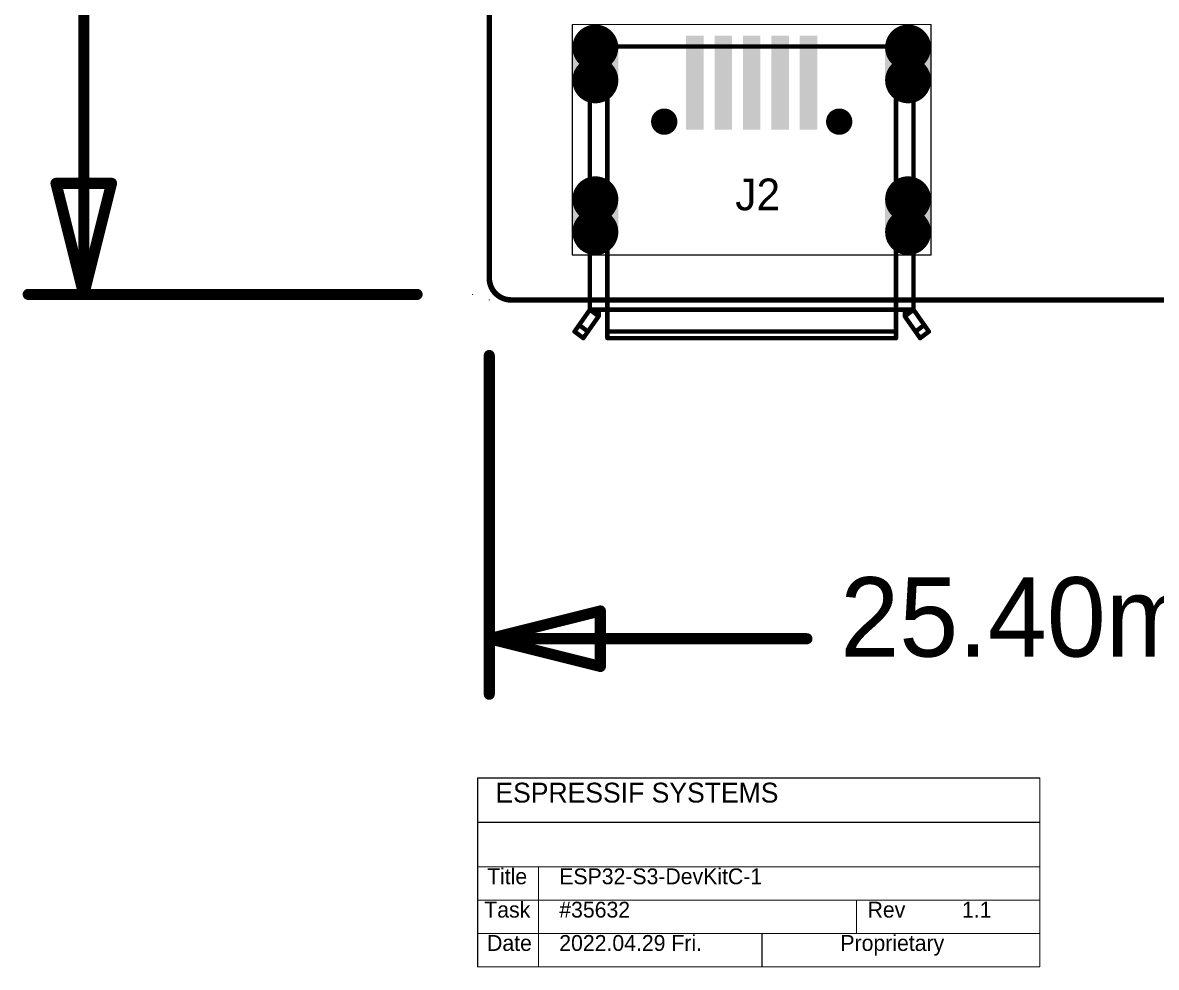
# Model space of a CAD drawing. Extents: x -13.8 to 43.9, y -15.3 to 74.1.
# Drawn here: x -10.67 to 15.25, y -15.26 to 6.34 of the extents above; entities that cross this region are included whole.
import ezdxf
from ezdxf.enums import TextEntityAlignment as Align

# ---------------------------------------------------------------- set-up
doc = ezdxf.new("R2010")
doc.units = 0
doc.header["$MEASUREMENT"] = 0
for name, color, linetype in [('2DLINES_1', 5, 'Continuous'), ('BOARD_OUTLINE', 1, 'Continuous'), ('DRILLHOLE', 14, 'Continuous'), ('LAYER_125', 3, 'Continuous'), ('PADLAYER_TOP', 7, 'Continuous'), ('PLACEMENT_OUTLINE_TOP', 6, 'Continuous'), ('TEXT_1', 8, 'Continuous'), ('TOOL_TOP', 15, 'Continuous')]:
    doc.layers.add(name, color=color, linetype=linetype)

msp = doc.modelspace()

# ---------------------------------------------------------------- linework, layer by layer
at = {"layer": '2DLINES_1', "const_width": 0.1016}
for points in [[(2.3, 5.79733), (9.7, 5.79733)], [(2.3, -0.22267), (2.3, 5.79733)], [(2.7, 5.79733), (2.7, -0.22267)], [(9.3, -0.22267), (9.3, 5.79733)], [(9.7, -0.22267), (9.7, 5.79733)], [(2.3, -0.22267), (1.95, -0.72267)], [(2.7, -0.22267), (2.3, -0.22267)], [(9.7, -0.22267), (2.3, -0.22267)], [(2.3, -0.22267), (2.5, -0.37267)], [(2.5, -0.37267), (2.5, -0.22267)], [(2.7, -0.22267), (2.7, -0.87267)], [(9.3, -0.22267), (9.3, -0.87267)], [(9.5, -0.37267), (9.5, -0.22267)], [(9.5, -0.37267), (9.7, -0.22267)], [(9.7, -0.22267), (10.05, -0.72267)], [(2.15, -0.87267), (2.5, -0.37267)], [(9.85, -0.87267), (9.5, -0.37267)], [(1.95, -0.72267), (2.15, -0.87267)], [(2.055, -0.57267), (2.255, -0.72267)], [(2.7, -0.72267), (9.3, -0.72267)], [(9.745, -0.72267), (9.945, -0.57267)], [(10.05, -0.72267), (9.85, -0.87267)], [(9.3, -0.87267), (2.7, -0.87267)]]:
    msp.add_lwpolyline(points, dxfattribs=at)
at = {"layer": '2DLINES_1', "const_width": 0.0508}
for points in [[(2.2746, 5.79733, 1), (2.3254, 5.79733, 1)], [(2.2746, 5.79733, 1), (2.3254, 5.79733, 1)], [(2.6746, 5.79733, 1), (2.7254, 5.79733, 1)], [(9.2746, 5.79733, 1), (9.3254, 5.79733, 1)], [(9.6746, 5.79733, 1), (9.7254, 5.79733, 1)], [(9.6746, 5.79733, 1), (9.7254, 5.79733, 1)], [(2.2746, -0.22267, 1), (2.3254, -0.22267, 1)], [(2.2746, -0.22267, 1), (2.3254, -0.22267, 1)], [(2.2746, -0.22267, 1), (2.3254, -0.22267, 1)], [(2.2746, -0.22267, 1), (2.3254, -0.22267, 1)], [(2.2746, -0.22267, 1), (2.3254, -0.22267, 1)], [(2.4746, -0.22267, 1), (2.5254, -0.22267, 1)], [(2.6746, -0.22267, 1), (2.7254, -0.22267, 1)], [(2.6746, -0.22267, 1), (2.7254, -0.22267, 1)], [(2.6746, -0.22267, 1), (2.7254, -0.22267, 1)], [(9.2746, -0.22267, 1), (9.3254, -0.22267, 1)], [(9.2746, -0.22267, 1), (9.3254, -0.22267, 1)], [(9.4746, -0.22267, 1), (9.5254, -0.22267, 1)], [(9.6746, -0.22267, 1), (9.7254, -0.22267, 1)], [(9.6746, -0.22267, 1), (9.7254, -0.22267, 1)], [(9.6746, -0.22267, 1), (9.7254, -0.22267, 1)], [(9.6746, -0.22267, 1), (9.7254, -0.22267, 1)], [(2.4746, -0.37267, 1), (2.5254, -0.37267, 1)], [(2.4746, -0.37267, 1), (2.5254, -0.37267, 1)], [(2.4746, -0.37267, 1), (2.5254, -0.37267, 1)], [(9.4746, -0.37267, 1), (9.5254, -0.37267, 1)], [(9.4746, -0.37267, 1), (9.5254, -0.37267, 1)], [(9.4746, -0.37267, 1), (9.5254, -0.37267, 1)], [(1.9246, -0.72267, 1), (1.9754, -0.72267, 1)], [(1.9246, -0.72267, 1), (1.9754, -0.72267, 1)], [(2.0296, -0.57267, 1), (2.0804, -0.57267, 1)], [(2.2296, -0.72267, 1), (2.2804, -0.72267, 1)], [(2.6746, -0.72267, 1), (2.7254, -0.72267, 1)], [(9.2746, -0.72267, 1), (9.3254, -0.72267, 1)], [(9.7196, -0.72267, 1), (9.7704, -0.72267, 1)], [(9.9196, -0.57267, 1), (9.9704, -0.57267, 1)], [(10.0246, -0.72267, 1), (10.0754, -0.72267, 1)], [(10.0246, -0.72267, 1), (10.0754, -0.72267, 1)], [(2.1246, -0.87267, 1), (2.1754, -0.87267, 1)], [(2.1246, -0.87267, 1), (2.1754, -0.87267, 1)], [(2.6746, -0.87267, 1), (2.7254, -0.87267, 1)], [(2.6746, -0.87267, 1), (2.7254, -0.87267, 1)], [(9.2746, -0.87267, 1), (9.3254, -0.87267, 1)], [(9.2746, -0.87267, 1), (9.3254, -0.87267, 1)], [(9.8246, -0.87267, 1), (9.8754, -0.87267, 1)], [(9.8246, -0.87267, 1), (9.8754, -0.87267, 1)]]:
    msp.add_lwpolyline(points, format="xyb", close=True, dxfattribs=at)
at = {"layer": 'BOARD_OUTLINE', "const_width": 0.127}
msp.add_lwpolyline([(0, 62.365), (0, 0.5)], dxfattribs=at)
msp.add_lwpolyline([(0, 62.365), (0, 0.5)], dxfattribs=at)
for points in [[(0, 0.5, 0.414214), (0.5, 0)], [(0, 0.5, 0.414214), (0.5, 0)], [(0.5, 0), (24.9, 0, 0.414214)], [(0.5, 0), (24.9, 0, 0.414214)]]:
    msp.add_lwpolyline(points, format="xyb", dxfattribs=at)
at = {"layer": 'BOARD_OUTLINE', "const_width": 0.0635}
for points in [[(-0.03175, 0.5, 1), (0.03175, 0.5, 1)], [(-0.03175, 0.5, 1), (0.03175, 0.5, 1)], [(-0.03175, 0.5, 1), (0.03175, 0.5, 1)], [(-0.03175, 0.5, 1), (0.03175, 0.5, 1)], [(0.46825, 0, 1), (0.53175, 0, 1)], [(0.46825, 0, 1), (0.53175, 0, 1)], [(0.46825, 0, 1), (0.53175, 0, 1)], [(0.46825, 0, 1), (0.53175, 0, 1)]]:
    msp.add_lwpolyline(points, format="xyb", close=True, dxfattribs=at)
at = {"layer": 'DRILLHOLE', "const_width": 0.001}
for points in [[(2.1, 5.77233, -1), (2.75, 5.77233)], [(9.25, 5.77233, -1), (9.9, 5.77233)], [(2.75, 5.77233), (2.75, 5.02233, -1)], [(9.9, 5.77233), (9.9, 5.02233, -1)], [(2.75, 5.02233, -1), (2.1, 5.02233)], [(9.9, 5.02233, -1), (9.25, 5.02233)], [(2.1, 2.30233, -1), (2.75, 2.30233)], [(9.25, 2.30233, -1), (9.9, 2.30233)], [(2.75, 2.30233), (2.75, 1.55233, -1)], [(9.9, 2.30233), (9.9, 1.55233, -1)], [(2.75, 1.55233, -1), (2.1, 1.55233)], [(9.9, 1.55233, -1), (9.25, 1.55233)]]:
    msp.add_lwpolyline(points, format="xyb", dxfattribs=at)
at = {"layer": 'DRILLHOLE', "const_width": 0.0005}
for points in [[(2.09975, 5.77233, 1), (2.10025, 5.77233, 1)], [(2.09975, 5.77233, 1), (2.10025, 5.77233, 1)], [(2.74975, 5.77233, 1), (2.75025, 5.77233, 1)], [(2.74975, 5.77233, 1), (2.75025, 5.77233, 1)], [(9.24975, 5.77233, 1), (9.25025, 5.77233, 1)], [(9.24975, 5.77233, 1), (9.25025, 5.77233, 1)], [(9.89975, 5.77233, 1), (9.90025, 5.77233, 1)], [(9.89975, 5.77233, 1), (9.90025, 5.77233, 1)], [(2.09975, 5.02233, 1), (2.10025, 5.02233, 1)], [(2.09975, 5.02233, 1), (2.10025, 5.02233, 1)], [(2.74975, 5.02233, 1), (2.75025, 5.02233, 1)], [(2.74975, 5.02233, 1), (2.75025, 5.02233, 1)], [(9.24975, 5.02233, 1), (9.25025, 5.02233, 1)], [(9.24975, 5.02233, 1), (9.25025, 5.02233, 1)], [(9.89975, 5.02233, 1), (9.90025, 5.02233, 1)], [(9.89975, 5.02233, 1), (9.90025, 5.02233, 1)], [(2.09975, 2.30233, 1), (2.10025, 2.30233, 1)], [(2.09975, 2.30233, 1), (2.10025, 2.30233, 1)], [(2.74975, 2.30233, 1), (2.75025, 2.30233, 1)], [(2.74975, 2.30233, 1), (2.75025, 2.30233, 1)], [(9.24975, 2.30233, 1), (9.25025, 2.30233, 1)], [(9.24975, 2.30233, 1), (9.25025, 2.30233, 1)], [(9.89975, 2.30233, 1), (9.90025, 2.30233, 1)], [(9.89975, 2.30233, 1), (9.90025, 2.30233, 1)], [(2.09975, 1.55233, 1), (2.10025, 1.55233, 1)], [(2.09975, 1.55233, 1), (2.10025, 1.55233, 1)], [(2.74975, 1.55233, 1), (2.75025, 1.55233, 1)], [(2.74975, 1.55233, 1), (2.75025, 1.55233, 1)], [(9.24975, 1.55233, 1), (9.25025, 1.55233, 1)], [(9.24975, 1.55233, 1), (9.25025, 1.55233, 1)], [(9.89975, 1.55233, 1), (9.90025, 1.55233, 1)], [(9.89975, 1.55233, 1), (9.90025, 1.55233, 1)]]:
    msp.add_lwpolyline(points, format="xyb", close=True, dxfattribs=at)
at = {"layer": 'DRILLHOLE', "const_width": 0.001}
for points in [[(2.1, 5.02233), (2.1, 5.77233)], [(9.25, 5.02233), (9.25, 5.77233)], [(2.1, 1.55233), (2.1, 2.30233)], [(9.25, 1.55233), (9.25, 2.30233)]]:
    msp.add_lwpolyline(points, dxfattribs=at)
at = {"layer": 'LAYER_125'}
for points, const_width in [([(-9.271, 0.127), (-9.271, 29.7815)], 0.254), ([(-9.271, 0.127), (-9.271, 29.7815)], 0.254), ([(-9.271, 0.127), (-9.906, 2.667)], 0.254), ([(-9.906, 2.667), (-8.636, 2.667)], 0.254), ([(-9.271, 0.127), (-9.906, 2.667)], 0.254), ([(-9.906, 2.667), (-8.636, 2.667)], 0.254), ([(-8.636, 2.667), (-9.271, 0.127)], 0.254), ([(-8.636, 2.667), (-9.271, 0.127)], 0.254), ([(-1.651, 0.127), (-10.541, 0.127)], 0.254), ([(-1.651, 0.127), (-10.541, 0.127)], 0.254), ([(-0.381, 0.127), (-0.38033, 0.127)], 0.0254), ([(-0.381, 0.127), (-0.38033, 0.127)], 0.0254), ([(0, 0), (0.00067, 0)], 0.0254), ([(0, 0), (0.00067, 0)], 0.0254), ([(0, -1.27), (0, -9.017)], 0.254), ([(0, -1.27), (0, -9.017)], 0.254), ([(0, -7.747), (2.54, -7.112)], 0.254), ([(0, -7.747), (2.54, -7.112)], 0.254), ([(2.54, -7.112), (2.54, -8.382)], 0.254), ([(2.54, -7.112), (2.54, -8.382)], 0.254), ([(0, -7.747), (7.26209, -7.747)], 0.254), ([(2.54, -8.382), (0, -7.747)], 0.254), ([(0, -7.747), (7.26209, -7.747)], 0.254), ([(2.54, -8.382), (0, -7.747)], 0.254), ([(-0.2649, -10.93126), (12.58571, -10.93126)], 0.0254), ([(-0.2649, -15.24926), (-0.2649, -10.93126)], 0.0254), ([(12.58571, -10.93126), (12.58572, -15.24926)], 0.0254), ([(12.58572, -11.94726), (-0.2649, -11.94726)], 0.0254), ([(12.58572, -12.96326), (-0.24128, -12.96326)], 0.0254), ([(1.12397, -15.24926), (1.12397, -12.96326)], 0.0254), ([(-0.24945, -13.72526), (12.58572, -13.72526)], 0.0254), ([(8.39472, -14.48726), (8.39472, -13.72526)], 0.0254), ([(-0.24945, -14.48726), (12.58572, -14.48726)], 0.0254), ([(6.23572, -15.24926), (6.23572, -14.48726)], 0.0254), ([(12.58572, -15.24926), (-0.2649, -15.24926)], 0.0254)]:
    msp.add_lwpolyline(points, dxfattribs=dict(at, const_width=const_width))
for points, const_width in [([(-9.9695, 2.667, 1), (-9.8425, 2.667, 1)], 0.127), ([(-9.9695, 2.667, 1), (-9.8425, 2.667, 1)], 0.127), ([(-9.9695, 2.667, 1), (-9.8425, 2.667, 1)], 0.127), ([(-9.9695, 2.667, 1), (-9.8425, 2.667, 1)], 0.127), ([(-8.6995, 2.667, 1), (-8.5725, 2.667, 1)], 0.127), ([(-8.6995, 2.667, 1), (-8.5725, 2.667, 1)], 0.127), ([(-8.6995, 2.667, 1), (-8.5725, 2.667, 1)], 0.127), ([(-8.6995, 2.667, 1), (-8.5725, 2.667, 1)], 0.127), ([(-10.6045, 0.127, 1), (-10.4775, 0.127, 1)], 0.127), ([(-10.6045, 0.127, 1), (-10.4775, 0.127, 1)], 0.127), ([(-9.3345, 0.127, 1), (-9.2075, 0.127, 1)], 0.127), ([(-9.3345, 0.127, 1), (-9.2075, 0.127, 1)], 0.127), ([(-9.3345, 0.127, 1), (-9.2075, 0.127, 1)], 0.127), ([(-9.3345, 0.127, 1), (-9.2075, 0.127, 1)], 0.127), ([(-9.3345, 0.127, 1), (-9.2075, 0.127, 1)], 0.127), ([(-9.3345, 0.127, 1), (-9.2075, 0.127, 1)], 0.127), ([(-1.7145, 0.127, 1), (-1.5875, 0.127, 1)], 0.127), ([(-1.7145, 0.127, 1), (-1.5875, 0.127, 1)], 0.127), ([(-0.38735, 0.127, 1), (-0.37465, 0.127, 1)], 0.0127), ([(-0.38735, 0.127, 1), (-0.37465, 0.127, 1)], 0.0127), ([(-0.38668, 0.127, 1), (-0.37398, 0.127, 1)], 0.0127), ([(-0.38668, 0.127, 1), (-0.37398, 0.127, 1)], 0.0127), ([(-0.00635, 0, 1), (0.00635, 0, 1)], 0.0127), ([(-0.00635, 0, 1), (0.00635, 0, 1)], 0.0127), ([(-0.00568, 0, 1), (0.00702, 0, 1)], 0.0127), ([(-0.00568, 0, 1), (0.00702, 0, 1)], 0.0127), ([(-0.0635, -1.27, 1), (0.0635, -1.27, 1)], 0.127), ([(-0.0635, -1.27, 1), (0.0635, -1.27, 1)], 0.127), ([(2.4765, -7.112, 1), (2.6035, -7.112, 1)], 0.127), ([(2.4765, -7.112, 1), (2.6035, -7.112, 1)], 0.127), ([(2.4765, -7.112, 1), (2.6035, -7.112, 1)], 0.127), ([(2.4765, -7.112, 1), (2.6035, -7.112, 1)], 0.127), ([(-0.0635, -7.747, 1), (0.0635, -7.747, 1)], 0.127), ([(-0.0635, -7.747, 1), (0.0635, -7.747, 1)], 0.127), ([(-0.0635, -7.747, 1), (0.0635, -7.747, 1)], 0.127), ([(-0.0635, -7.747, 1), (0.0635, -7.747, 1)], 0.127), ([(-0.0635, -7.747, 1), (0.0635, -7.747, 1)], 0.127), ([(-0.0635, -7.747, 1), (0.0635, -7.747, 1)], 0.127), ([(7.19859, -7.747, 1), (7.32559, -7.747, 1)], 0.127), ([(7.19859, -7.747, 1), (7.32559, -7.747, 1)], 0.127), ([(2.4765, -8.382, 1), (2.6035, -8.382, 1)], 0.127), ([(2.4765, -8.382, 1), (2.6035, -8.382, 1)], 0.127), ([(2.4765, -8.382, 1), (2.6035, -8.382, 1)], 0.127), ([(2.4765, -8.382, 1), (2.6035, -8.382, 1)], 0.127), ([(-0.0635, -9.017, 1), (0.0635, -9.017, 1)], 0.127), ([(-0.0635, -9.017, 1), (0.0635, -9.017, 1)], 0.127), ([(-0.27125, -10.93126, 1), (-0.25855, -10.93126, 1)], 0.0127), ([(-0.27125, -10.93126, 1), (-0.25855, -10.93126, 1)], 0.0127), ([(12.57936, -10.93126, 1), (12.59206, -10.93126, 1)], 0.0127), ([(12.57936, -10.93126, 1), (12.59206, -10.93126, 1)], 0.0127), ([(-0.27125, -11.94726, 1), (-0.25855, -11.94726, 1)], 0.0127), ([(12.57937, -11.94726, 1), (12.59207, -11.94726, 1)], 0.0127), ([(-0.24763, -12.96326, 1), (-0.23493, -12.96326, 1)], 0.0127), ([(1.11762, -12.96326, 1), (1.13032, -12.96326, 1)], 0.0127), ([(12.57937, -12.96326, 1), (12.59207, -12.96326, 1)], 0.0127), ([(-0.2558, -13.72526, 1), (-0.2431, -13.72526, 1)], 0.0127), ([(8.38837, -13.72526, 1), (8.40107, -13.72526, 1)], 0.0127), ([(12.57937, -13.72526, 1), (12.59207, -13.72526, 1)], 0.0127), ([(-0.2558, -14.48726, 1), (-0.2431, -14.48726, 1)], 0.0127), ([(6.22937, -14.48726, 1), (6.24207, -14.48726, 1)], 0.0127), ([(8.38837, -14.48726, 1), (8.40107, -14.48726, 1)], 0.0127), ([(12.57937, -14.48726, 1), (12.59207, -14.48726, 1)], 0.0127), ([(-0.27125, -15.24926, 1), (-0.25855, -15.24926, 1)], 0.0127), ([(-0.27125, -15.24926, 1), (-0.25855, -15.24926, 1)], 0.0127), ([(1.11762, -15.24926, 1), (1.13032, -15.24926, 1)], 0.0127), ([(6.22937, -15.24926, 1), (6.24207, -15.24926, 1)], 0.0127), ([(12.57937, -15.24926, 1), (12.59207, -15.24926, 1)], 0.0127), ([(12.57937, -15.24926, 1), (12.59207, -15.24926, 1)], 0.0127)]:
    msp.add_lwpolyline(points, format="xyb", close=True, dxfattribs=dict(at, const_width=const_width))
at = {"layer": 'PADLAYER_TOP'}
for points, const_width in [([(2.1625, 5.77233, 1), (2.6875, 5.77233, 1)], 0.525), ([(9.3125, 5.77233, 1), (9.8375, 5.77233, 1)], 0.525), ([(2.1625, 5.02233, 1), (2.6875, 5.02233, 1)], 0.525), ([(9.3125, 5.02233, 1), (9.8375, 5.02233, 1)], 0.525), ([(3.85, 4.07733, 1), (4.15, 4.07733, 1)], 0.3), ([(7.85, 4.07733, 1), (8.15, 4.07733, 1)], 0.3), ([(2.1625, 2.30233, 1), (2.6875, 2.30233, 1)], 0.525), ([(9.3125, 2.30233, 1), (9.8375, 2.30233, 1)], 0.525), ([(2.1625, 1.55233, 1), (2.6875, 1.55233, 1)], 0.525), ([(9.3125, 1.55233, 1), (9.8375, 1.55233, 1)], 0.525)]:
    msp.add_lwpolyline(points, format="xyb", close=True, dxfattribs=dict(at, const_width=const_width))
for points in [[(4.9, 3.89233), (4.9, 6.04233), (4.5, 3.89233), (4.5, 6.04233)], [(5.55, 3.89233), (5.55, 6.04233), (5.15, 3.89233), (5.15, 6.04233)], [(6.2, 3.89233), (6.2, 6.04233), (5.8, 3.89233), (5.8, 6.04233)], [(6.85, 3.89233), (6.85, 6.04233), (6.45, 3.89233), (6.45, 6.04233)], [(7.5, 3.89233), (7.5, 6.04233), (7.1, 3.89233), (7.1, 6.04233)], [(2.95, 5.02233), (2.95, 5.77233), (1.9, 5.02233), (1.9, 5.77233)], [(10.1, 5.02233), (10.1, 5.77233), (9.05, 5.02233), (9.05, 5.77233)], [(2.95, 1.55233), (2.95, 2.30233), (1.9, 1.55233), (1.9, 2.30233)], [(10.1, 1.55233), (10.1, 2.30233), (9.05, 1.55233), (9.05, 2.30233)]]:
    msp.add_solid(points, dxfattribs=at)
at = {"layer": 'PLACEMENT_OUTLINE_TOP', "const_width": 0.0254}
for points in [[(1.9, 1.02733), (1.9, 6.29733)], [(1.9, 6.29733), (10.1, 6.29733)], [(10.1, 6.29733), (10.1, 1.02733)], [(10.1, 1.02733), (1.9, 1.02733)]]:
    msp.add_lwpolyline(points, dxfattribs=at)
at = {"layer": 'PLACEMENT_OUTLINE_TOP', "const_width": 0.0127}
for points in [[(1.89365, 6.29733, 1), (1.90635, 6.29733, 1)], [(1.89365, 6.29733, 1), (1.90635, 6.29733, 1)], [(10.09365, 6.29733, 1), (10.10635, 6.29733, 1)], [(10.09365, 6.29733, 1), (10.10635, 6.29733, 1)], [(1.89365, 1.02733, 1), (1.90635, 1.02733, 1)], [(1.89365, 1.02733, 1), (1.90635, 1.02733, 1)], [(10.09365, 1.02733, 1), (10.10635, 1.02733, 1)], [(10.09365, 1.02733, 1), (10.10635, 1.02733, 1)]]:
    msp.add_lwpolyline(points, format="xyb", close=True, dxfattribs=at)
at = {"layer": 'TOOL_TOP', "const_width": 0.001}
for points in [[(3.7, 4.07733, 1), (4.3, 4.07733, 1), (3.7, 4.07733)], [(7.7, 4.07733, 1), (8.3, 4.07733, 1), (7.7, 4.07733)]]:
    msp.add_lwpolyline(points, format="xyb", dxfattribs=at)

# ---------------------------------------------------------------- texts
at = {"layer": 'LAYER_125'}
for s, height, p in [('25.40mm', 1.814296, (8.02409, -8.6995)), ('ESPRESSIF SYSTEMS', 0.453574, (0.13972, -11.62976)), ('Title', 0.362859, (-0.05078, -13.47126)), ('ESP32-S3-DevKitC-1', 0.362859, (1.60022, -13.47126)), ('Task', 0.362859, (-0.11428, -14.23326)), ('#35632', 0.362859, (1.60022, -14.23326)), ('Rev', 0.362859, (8.64872, -14.23326)), ('1.1', 0.362859, (10.80772, -14.23326)), ('2022.04.29 Fri.', 0.362859, (1.60022, -14.99526)), ('Proprietary', 0.362859, (8.028, -14.99526)), ('Date', 0.362859, (-0.05078, -14.99526))]:
    msp.add_text(s, height=height, dxfattribs=at).set_placement(p, align=Align.BOTTOM_LEFT)
at = {"layer": 'TEXT_1', "color": 4}
msp.add_text('J2', height=0.725718, rotation=359.999983, dxfattribs=at).set_placement((5.6246, 1.83313), align=Align.BOTTOM_LEFT)

doc.saveas('drawing.dxf')
